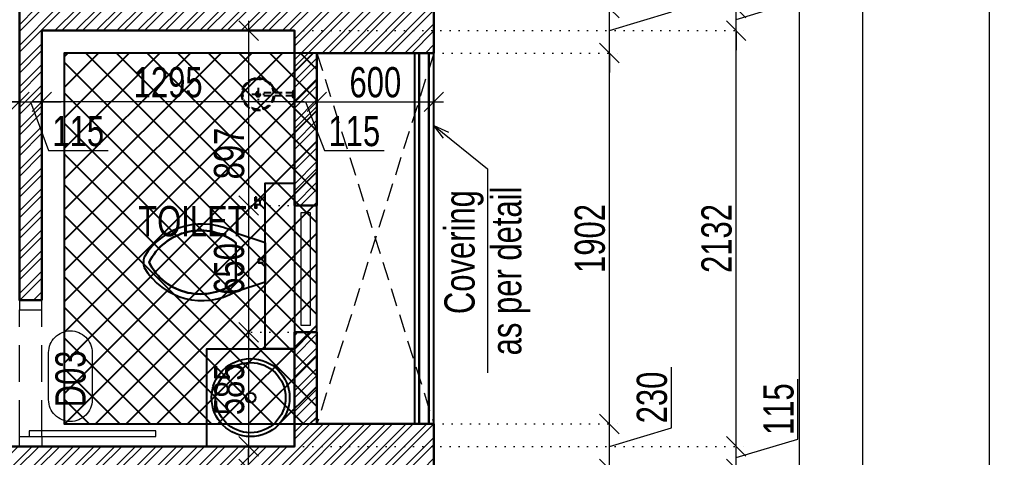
# Model space of a CAD drawing. Header units: inches. Extents: x 785882 to 928568, y 496782 to 576896.
# Drawn here: x 845510 to 850486, y 519789 to 522037 of the extents above; entities that cross this region are included whole.
import ezdxf
from ezdxf.enums import TextEntityAlignment as Align

# ---------------------------------------------------------------- set-up
doc = ezdxf.new("R2010")
doc.units = ezdxf.units.IN
doc.header["$LTSCALE"] = 750
doc.header["$MEASUREMENT"] = 0
for name, pattern in [('DOT', [0.25, 0, -0.25]), ('HIDDEN', [0.375, 0.25, -0.125]), ('HIDDEN2', [0.1875, 0.125, -0.0625])]:
    doc.linetypes.add(name, pattern=pattern)
for name, color, linetype, lineweight in [('DIMENSION WORKING-MSA', 222, 'Continuous', 13), ('DOOR NO-MSA', 4, 'Continuous', 9), ('DOOR-MSA', 50, 'Continuous', 13), ('DOTTED LINE-MSA', 3, 'HIDDEN2', 13), ('ELE-01-MSA', 7, 'Continuous', 30), ('TEXT DETAIL-MSA', 212, 'Continuous', 13), ('TEXT ROOM NAME-MSA', 210, 'Continuous', 13), ('WALL HATCH-MSA', 251, 'Continuous', 9), ('WALL-MSA', 32, 'Continuous', 30), ('WINDOW-MSA', 50, 'Continuous', 13)]:
    doc.layers.add(name, color=color, linetype=linetype, lineweight=lineweight)
for name, color, linetype in [('ELE-02-MSA', 4, 'Continuous'), ('HATCH-SUNK 300MM-MSA', 47, 'Continuous'), ('P.FIXTURE', 7, 'Continuous')]:
    doc.layers.add(name, color=color, linetype=linetype)
doc.styles.add('125', font='swisscl.ttf', dxfattribs={"height": 125})
doc.styles.add('AR', font='swisscl.ttf')
doc.styles.add('ARIAL', font='swisscl.ttf', dxfattribs={"height": 360})
doc.styles.add('Arial-Reg+0.8Sc', font='swisscl.ttf')
doc.styles.add('MtXpl_Swis721_LtCn_B', font='swisscl.ttf')
doc.dimstyles.new('100 K.T', dxfattribs={"dimtxt": 360, "dimasz": 80, "dimexe": 0.18, "dimexo": 0.0625, "dimgap": 1, "dimtad": 1, "dimdec": 0, "dimzin": 0, "dimdsep": 46, "dimtxsty": 'ARIAL', "dimblk": 'DOT', "dimcen": 0.09, "dimse1": 1, "dimse2": 1, "dimclrd": 50, "dimclrt": 256, "dimadec": 0, "dimazin": 0, "dimtfac": 1, "dimtdec": 0, "dimtofl": 0, "dimtmove": 1, "dimatfit": 0, "dimfxl": 1, "dimtolj": 1, "dimtzin": 0, "dimlwd": -1, "dimarcsym": 0})
doc.dimstyles.new('WORKING DIM', dxfattribs={"dimtxt": 155, "dimasz": 100, "dimexe": 50, "dimexo": 0, "dimgap": 20, "dimtad": 1, "dimdec": 0, "dimzin": 0, "dimdsep": 46, "dimtxsty": 'AR', "dimblk": 'OBLIQUE', "dimcen": 0.09, "dimdle": 50, "dimclrd": 256, "dimclre": 250, "dimclrt": 256, "dimadec": 0, "dimazin": 0, "dimtfac": 1, "dimtdec": 0, "dimtofl": 0, "dimtmove": 1, "dimatfit": 0, "dimfxl": 1, "dimtolj": 1, "dimtzin": 0, "dimlwd": -1, "dimlwe": -1, "dimarcsym": 0})

# ---------------------------------------------------------------- blocks, each defined once
blk = doc.blocks.new('t4tgg34')
for points in [[(375405.3, -62759.1), (375390.8, -62744.6), (375390.8, -62738.4), (375370.8, -62738.4), (375370.8, -62719.7), (375390.8, -62719.7), (375390.8, -62713.4), (375405.3, -62699), (375405.3, -62635.1), (375255.5, -62585.2, 0.412342), (374784.6, -62708.9, 0.132891), (374784.6, -62761, 0.412336), (375255.5, -62884.7), (375405.3, -62834.8)], [(375255.5, -62834.8, -0.475238), (374809.5, -62734.9, -0.475243), (375255.5, -62635.1)]]:
    blk.add_lwpolyline(points, format="xyb", close=True)
blk.add_lwpolyline([(375255.5, -62834.8), (375255.5, -62635.1, 0.475243), (374809.5, -62734.9, 0.475238), (375255.5, -62834.8, 0.489246)], format="xyb")
blk.add_lwpolyline([(375405.3, -62635.1), (375405.3, -62699), (375390.8, -62713.4), (375390.8, -62719.7), (375370.8, -62719.7), (375370.8, -62738.4), (375390.8, -62738.4), (375390.8, -62744.6), (375405.3, -62759.1), (375405.3, -62699), (375405.3, -62834.8)])
blk = doc.blocks.new('9')
at = {"linetype": 'Continuous'}
for p, q in [((709869.5, -390414.7), (709869.5, -390433.8)), ((709875.9, -390414.7), (709875.9, -390433.8)), ((709875.9, -390433.8), (709869.5, -390433.8))]:
    blk.add_line(p, q, dxfattribs=at)
for points in [[(709875.9, -390395.7), (709875.9, -390376.6), (709869.5, -390376.6), (709869.5, -390395.7)], [(709894.9, -390395.7), (709920.3, -390370.3), (709920.3, -390440.1), (709894.9, -390414.7)]]:
    blk.add_lwpolyline(points, dxfattribs=at)
blk.add_lwpolyline([(709894.9, -390414.7), (709869.5, -390414.7), (709869.5, -390395.7), (709894.9, -390395.7)], close=True, dxfattribs=at)
blk = doc.blocks.new('SHOWE')
at = {"linetype": 'HIDDEN', "ltscale": 0.2}
for p, q in [((3964261.3, -1171717.9), (3964261.3, -1171674.7)), ((3964261.3, -1171674.7), (3964263.3, -1171674.7)), ((3964264.2, -1171676.3), (3964264.2, -1171716.3)), ((3964268.7, -1171680.5), (3964268.7, -1171696.3)), ((3964268.7, -1171688.6), (3964437.5, -1171688.6)), ((3964268.7, -1171712), (3964268.7, -1171696.3)), ((3964268.7, -1171704), (3964437.5, -1171704)), ((3964479.2, -1171696.3), (3964415.6, -1171696.3)), ((3964447.4, -1171664.5), (3964447.4, -1171728.1)), ((3964261.3, -1171717.9), (3964263.3, -1171717.9))]:
    blk.add_line(p, q, dxfattribs=at)
for radius in [12.5, 10.6]:
    blk.add_circle((3964447.4, -1171696.3), radius, dxfattribs=at)
for centre, radius, start, end in [((3964447.4, -1171696.3), 84.1, 185.2383, 174.7617), ((3964447.4, -1171696.3), 81.4, 185.4105, 174.5895), ((3964447.4, -1171696.3), 78, 185.6496, 174.3504), ((3964262.4, -1171676.3), 1.76, 358.0282, 62.0821), ((3964259.8, -1171685.3), 10.1, 28.3436, 64.2104), ((3964262.4, -1171716.3), 1.76, 297.9179, 1.9718), ((3964259.8, -1171707.2), 10.1, 295.7896, 331.6564)]:
    blk.add_arc(centre, radius, start, end, dxfattribs=at)
blk = doc.blocks.new('A$Ca69f7aba')
at = {"layer": 'WINDOW-MSA', "ltscale": 5000}
for points in [[(-750, 0), (-700, 0), (-700, -115), (-750, -115)], [(0, 0), (-50, 0), (-50, -115), (0, -115)], [(-50, -50), (-50, -700), (-80, -700), (-80, -50)]]:
    blk.add_lwpolyline(points, close=True, dxfattribs=at)
at = {"layer": 'WINDOW-MSA', "linetype": 'HIDDEN'}
blk.add_lwpolyline([(-50, 0), (-700, 0)], dxfattribs=at)
at = {"layer": 'WINDOW-MSA', "linetype": 'HIDDEN', "elevation": 0}
blk.add_lwpolyline([(-50, -115), (-700, -115)], dxfattribs=at)
blk = doc.blocks.new('_Oblique')
at = {"color": 0, "linetype": 'ByBlock', "lineweight": -2}
blk.add_line((-0.5, -0.5), (0.5, 0.5), dxfattribs=at)
blk = doc.blocks.new('*D93')
at = {"layer": 'Defpoints', "color": 0, "ltscale": 0.25, "transparency": 16777216}
for p in [(847635.9, 519961.9), (848535.9, 519961.9), (847635.9, 519731.9)]:
    blk.add_point(p, dxfattribs=at)
at = {"layer": 'DIMENSION WORKING-MSA', "ltscale": 0.25, "transparency": 16777216}
for p, q in [((848854.3, 519942.4), (848854.3, 520253.1)), ((848535.9, 519961.9), (848535.9, 520061.9)), ((848535.9, 519731.9), (848535.9, 519961.9)), ((848535.9, 519846.9), (848854.3, 519942.4)), ((848535.9, 519731.9), (848535.9, 519631.9))]:
    blk.add_line(p, q, dxfattribs=at)
at = {"layer": 'DIMENSION WORKING-MSA', "color": 250, "linetype": 'DOT', "ltscale": 0.25, "transparency": 16777216}
for p, q in [((847635.9, 519961.9), (848585.9, 519961.9)), ((847635.9, 519731.9), (848585.9, 519731.9))]:
    blk.add_line(p, q, dxfattribs=at)
at = {"layer": 'DIMENSION WORKING-MSA', "ltscale": 0.25, "transparency": 16777216, "xscale": 100, "yscale": 100, "zscale": 100}
for p, rotation in [((848535.9, 519961.9), 270), ((848535.9, 519731.9), 90)]:
    blk.add_blockref('_Oblique', p, dxfattribs=dict(at, rotation=rotation))
at = {"layer": 'DIMENSION WORKING-MSA', "ltscale": 0.25, "transparency": 16777216, "insert": (848754.9, 520097.7), "char_height": 155, "attachment_point": 5, "rotation": 90, "style": 'AR'}
blk.add_mtext('\\A1;230', dxfattribs=at)
blk = doc.blocks.new('*D94')
at = {"layer": 'Defpoints', "color": 0, "ltscale": 0.25, "transparency": 16777216}
for p in [(847635.9, 521864.1), (848535.9, 521864.1), (847635.9, 519961.9)]:
    blk.add_point(p, dxfattribs=at)
at = {"layer": 'DIMENSION WORKING-MSA', "ltscale": 0.25, "transparency": 16777216}
blk.add_line((848535.9, 519911.9), (848535.9, 521914.1), dxfattribs=at)
at = {"layer": 'DIMENSION WORKING-MSA', "color": 250, "linetype": 'DOT', "ltscale": 0.25, "transparency": 16777216}
for p, q in [((847635.9, 521864.1), (848585.9, 521864.1)), ((847635.9, 519961.9), (848585.9, 519961.9))]:
    blk.add_line(p, q, dxfattribs=at)
at = {"layer": 'DIMENSION WORKING-MSA', "ltscale": 0.25, "transparency": 16777216, "xscale": 100, "yscale": 100, "zscale": 100}
for p, rotation in [((848535.9, 521864.1), 90), ((848535.9, 519961.9), 270)]:
    blk.add_blockref('_Oblique', p, dxfattribs=dict(at, rotation=rotation))
at = {"layer": 'DIMENSION WORKING-MSA', "ltscale": 0.25, "transparency": 16777216, "insert": (848436.5, 520913), "char_height": 155, "attachment_point": 5, "rotation": 90, "style": 'AR'}
blk.add_mtext('\\A1;1902', dxfattribs=at)
blk = doc.blocks.new('*D95')
at = {"layer": 'Defpoints', "color": 0, "ltscale": 0.25, "transparency": 16777216}
for p in [(847635.9, 522094.1), (848535.9, 522094.1), (847635.9, 521864.1)]:
    blk.add_point(p, dxfattribs=at)
at = {"layer": 'DIMENSION WORKING-MSA', "ltscale": 0.25, "transparency": 16777216}
for p, q in [((848854.3, 522074.6), (848854.3, 522385.3)), ((848535.9, 522094.1), (848535.9, 522194.1)), ((848535.9, 521864.1), (848535.9, 522094.1)), ((848535.9, 521979.1), (848854.3, 522074.6)), ((848535.9, 521864.1), (848535.9, 521764.1))]:
    blk.add_line(p, q, dxfattribs=at)
at = {"layer": 'DIMENSION WORKING-MSA', "color": 250, "linetype": 'DOT', "ltscale": 0.25, "transparency": 16777216}
for p, q in [((847635.9, 522094.1), (848585.9, 522094.1)), ((847635.9, 521864.1), (848585.9, 521864.1))]:
    blk.add_line(p, q, dxfattribs=at)
at = {"layer": 'DIMENSION WORKING-MSA', "ltscale": 0.25, "transparency": 16777216, "xscale": 100, "yscale": 100, "zscale": 100}
for p, rotation in [((848535.9, 522094.1), 270), ((848535.9, 521864.1), 90)]:
    blk.add_blockref('_Oblique', p, dxfattribs=dict(at, rotation=rotation))
at = {"layer": 'DIMENSION WORKING-MSA', "ltscale": 0.25, "transparency": 16777216, "insert": (848754.9, 522229.9), "char_height": 155, "attachment_point": 5, "rotation": 90, "style": 'AR'}
blk.add_mtext('\\A1;230', dxfattribs=at)
blk = doc.blocks.new('*D142')
at = {"layer": 'Defpoints', "color": 0, "ltscale": 0.25, "transparency": 16777216}
for p in [(846920.9, 519846.9), (849185.9, 519846.9), (847635.9, 519731.9)]:
    blk.add_point(p, dxfattribs=at)
at = {"layer": 'DIMENSION WORKING-MSA', "ltscale": 0.25, "transparency": 16777216}
for p, q in [((849503.1, 519884.5), (849503.1, 520191.4)), ((849185.9, 519846.9), (849185.9, 519946.9)), ((849185.9, 519789.4), (849503.1, 519884.5)), ((849185.9, 519731.9), (849185.9, 519846.9)), ((849185.9, 519731.9), (849185.9, 519631.9))]:
    blk.add_line(p, q, dxfattribs=at)
at = {"layer": 'DIMENSION WORKING-MSA', "color": 250, "linetype": 'DOT', "ltscale": 0.25, "transparency": 16777216}
for p, q in [((846920.9, 519846.9), (849235.9, 519846.9)), ((847635.9, 519731.9), (849235.9, 519731.9))]:
    blk.add_line(p, q, dxfattribs=at)
at = {"layer": 'DIMENSION WORKING-MSA', "ltscale": 0.25, "transparency": 16777216, "xscale": 100, "yscale": 100, "zscale": 100}
for p, rotation in [((849185.9, 519846.9), 270), ((849185.9, 519731.9), 90)]:
    blk.add_blockref('_Oblique', p, dxfattribs=dict(at, rotation=rotation))
at = {"layer": 'DIMENSION WORKING-MSA', "ltscale": 0.25, "transparency": 16777216, "insert": (849404, 520037.9), "char_height": 155, "attachment_point": 5, "rotation": 90, "style": 'AR'}
blk.add_mtext('\\A1;115', dxfattribs=at)
blk = doc.blocks.new('*D143')
at = {"layer": 'Defpoints', "color": 0, "ltscale": 0.25, "transparency": 16777216}
for p in [(846920.9, 521979.1), (849185.9, 521979.1), (846920.9, 519846.9)]:
    blk.add_point(p, dxfattribs=at)
at = {"layer": 'DIMENSION WORKING-MSA', "ltscale": 0.25, "transparency": 16777216}
blk.add_line((849185.9, 519796.9), (849185.9, 522029.1), dxfattribs=at)
at = {"layer": 'DIMENSION WORKING-MSA', "color": 250, "linetype": 'DOT', "ltscale": 0.25, "transparency": 16777216}
for p, q in [((846920.9, 521979.1), (849235.9, 521979.1)), ((846920.9, 519846.9), (849235.9, 519846.9))]:
    blk.add_line(p, q, dxfattribs=at)
at = {"layer": 'DIMENSION WORKING-MSA', "ltscale": 0.25, "transparency": 16777216, "xscale": 100, "yscale": 100, "zscale": 100}
for p, rotation in [((849185.9, 521979.1), 90), ((849185.9, 519846.9), 270)]:
    blk.add_blockref('_Oblique', p, dxfattribs=dict(at, rotation=rotation))
at = {"layer": 'DIMENSION WORKING-MSA', "ltscale": 0.25, "transparency": 16777216, "insert": (849086.5, 520913), "char_height": 155, "attachment_point": 5, "rotation": 90, "style": 'AR'}
blk.add_mtext('\\A1;2132', dxfattribs=at)
blk = doc.blocks.new('*D144')
at = {"layer": 'Defpoints', "color": 0, "ltscale": 0.25, "transparency": 16777216}
for p in [(847635.9, 522094.1), (849185.9, 522094.1), (846920.9, 521979.1)]:
    blk.add_point(p, dxfattribs=at)
at = {"layer": 'DIMENSION WORKING-MSA', "ltscale": 0.25, "transparency": 16777216}
for p, q in [((849503.1, 522131.7), (849503.1, 522438.6)), ((849185.9, 522094.1), (849185.9, 522194.1)), ((849185.9, 522036.6), (849503.1, 522131.7)), ((849185.9, 521979.1), (849185.9, 522094.1)), ((849185.9, 521979.1), (849185.9, 521879.1))]:
    blk.add_line(p, q, dxfattribs=at)
at = {"layer": 'DIMENSION WORKING-MSA', "color": 250, "linetype": 'DOT', "ltscale": 0.25, "transparency": 16777216}
for p, q in [((847635.9, 522094.1), (849235.9, 522094.1)), ((846920.9, 521979.1), (849235.9, 521979.1))]:
    blk.add_line(p, q, dxfattribs=at)
at = {"layer": 'DIMENSION WORKING-MSA', "ltscale": 0.25, "transparency": 16777216, "xscale": 100, "yscale": 100, "zscale": 100}
for p, rotation in [((849185.9, 522094.1), 270), ((849185.9, 521979.1), 90)]:
    blk.add_blockref('_Oblique', p, dxfattribs=dict(at, rotation=rotation))
at = {"layer": 'DIMENSION WORKING-MSA', "ltscale": 0.25, "transparency": 16777216, "insert": (849404, 522285.1), "char_height": 155, "attachment_point": 5, "rotation": 90, "style": 'AR'}
blk.add_mtext('\\A1;115', dxfattribs=at)
blk = doc.blocks.new('*D179')
at = {"layer": 'Defpoints', "color": 0, "ltscale": 0.25, "transparency": 16777216}
for p in [(847035.9, 563204), (849835.9, 563204), (847035.9, 504339.5)]:
    blk.add_point(p, dxfattribs=at)
at = {"layer": 'DIMENSION WORKING-MSA', "ltscale": 0.25, "transparency": 16777216}
blk.add_line((849835.9, 504289.5), (849835.9, 563254), dxfattribs=at)
at = {"layer": 'DIMENSION WORKING-MSA', "color": 250, "linetype": 'DOT', "ltscale": 0.25, "transparency": 16777216}
for p, q in [((847035.9, 563204), (849885.9, 563204)), ((847035.9, 504339.5), (849885.9, 504339.5))]:
    blk.add_line(p, q, dxfattribs=at)
at = {"layer": 'DIMENSION WORKING-MSA', "ltscale": 0.25, "transparency": 16777216, "xscale": 100, "yscale": 100, "zscale": 100}
for p, rotation in [((849835.9, 563204), 90), ((849835.9, 504339.5), 270)]:
    blk.add_blockref('_Oblique', p, dxfattribs=dict(at, rotation=rotation))
at = {"layer": 'DIMENSION WORKING-MSA', "ltscale": 0.25, "transparency": 16777216, "insert": (849736.5, 533771.7), "char_height": 155, "attachment_point": 5, "rotation": 90, "style": 'AR'}
blk.add_mtext('\\A1;58865', dxfattribs=at)
blk = doc.blocks.new('Win-Tag-03')
blk.add_lwpolyline([(-130, 120), (130, 120, -0.414214), (250, 0), (250, 0, -0.414214), (130, -120), (-130, -120, -0.414214), (-250, 0), (-250, 0, -0.414214)], format="xyb", close=True)
blk = doc.blocks.new('*D826')
at = {"layer": 'Defpoints', "color": 0, "ltscale": 0.25, "transparency": 16777216}
for p in [(846685.9, 519731.9), (846935.9, 519731.9), (846935.9, 519514)]:
    blk.add_point(p, dxfattribs=at)
at = {"layer": 'DIMENSION WORKING-MSA', "ltscale": 0.25, "transparency": 16777216}
for p, q in [((846685.9, 519731.9), (846685.9, 519831.9)), ((846685.9, 519514), (846685.9, 519731.9)), ((846685.9, 519622.9), (846435.9, 519527.5)), ((846435.9, 519527.5), (846435.9, 519217)), ((846685.9, 519514), (846685.9, 519414))]:
    blk.add_line(p, q, dxfattribs=at)
at = {"layer": 'DIMENSION WORKING-MSA', "color": 250, "linetype": 'DOT', "ltscale": 0.25, "transparency": 16777216}
for p, q in [((846935.9, 519731.9), (846635.9, 519731.9)), ((846935.9, 519514), (846635.9, 519514))]:
    blk.add_line(p, q, dxfattribs=at)
at = {"layer": 'DIMENSION WORKING-MSA', "ltscale": 0.25, "transparency": 16777216, "xscale": 100, "yscale": 100, "zscale": 100}
for p, rotation in [((846685.9, 519731.9), 270), ((846685.9, 519514), 90)]:
    blk.add_blockref('_Oblique', p, dxfattribs=dict(at, rotation=rotation))
at = {"layer": 'DIMENSION WORKING-MSA', "ltscale": 0.25, "transparency": 16777216, "insert": (846336.5, 519372.2), "char_height": 155, "attachment_point": 5, "rotation": 90, "style": 'AR'}
blk.add_mtext('\\A1;218', dxfattribs=at)
blk = doc.blocks.new('*D827')
at = {"layer": 'Defpoints', "color": 0, "ltscale": 0.25, "transparency": 16777216}
for p in [(846685.9, 521979.1, 0), (846685.9, 521081.9), (846935.9, 521081.9)]:
    blk.add_point(p, dxfattribs=at)
at = {"layer": 'DIMENSION WORKING-MSA', "ltscale": 0.25, "transparency": 16777216}
blk.add_line((846685.9, 522029.1), (846685.9, 521031.9), dxfattribs=at)
at = {"layer": 'DIMENSION WORKING-MSA', "color": 250, "linetype": 'DOT', "ltscale": 0.25, "transparency": 16777216}
for p, q in [((846685.9, 521979.1), (846735.9, 521979.1)), ((846935.9, 521081.9), (846635.9, 521081.9))]:
    blk.add_line(p, q, dxfattribs=at)
at = {"layer": 'DIMENSION WORKING-MSA', "ltscale": 0.25, "transparency": 16777216, "xscale": 100, "yscale": 100, "zscale": 100}
for p, rotation in [((846685.9, 521979.1), 90), ((846685.9, 521081.9), 270)]:
    blk.add_blockref('_Oblique', p, dxfattribs=dict(at, rotation=rotation))
at = {"layer": 'DIMENSION WORKING-MSA', "ltscale": 0.25, "transparency": 16777216, "insert": (846586.5, 521349), "char_height": 155, "attachment_point": 5, "rotation": 90, "style": 'AR'}
blk.add_mtext('\\A1;897', dxfattribs=at)
blk = doc.blocks.new('*D828')
at = {"layer": 'Defpoints', "color": 0, "ltscale": 0.25, "transparency": 16777216}
for p in [(846935.9, 521081.9), (846685.9, 520431.9), (846935.9, 520431.9)]:
    blk.add_point(p, dxfattribs=at)
at = {"layer": 'DIMENSION WORKING-MSA', "ltscale": 0.25, "transparency": 16777216}
blk.add_line((846685.9, 521131.9), (846685.9, 520381.9), dxfattribs=at)
at = {"layer": 'DIMENSION WORKING-MSA', "color": 250, "linetype": 'DOT', "ltscale": 0.25, "transparency": 16777216}
for p, q in [((846935.9, 521081.9), (846635.9, 521081.9)), ((846935.9, 520431.9), (846635.9, 520431.9))]:
    blk.add_line(p, q, dxfattribs=at)
at = {"layer": 'DIMENSION WORKING-MSA', "ltscale": 0.25, "transparency": 16777216, "xscale": 100, "yscale": 100, "zscale": 100}
for p, rotation in [((846685.9, 521081.9), 90), ((846685.9, 520431.9), 270)]:
    blk.add_blockref('_Oblique', p, dxfattribs=dict(at, rotation=rotation))
at = {"layer": 'DIMENSION WORKING-MSA', "ltscale": 0.25, "transparency": 16777216, "insert": (846586.5, 520756.9), "char_height": 155, "attachment_point": 5, "rotation": 90, "style": 'AR'}
blk.add_mtext('\\A1;650', dxfattribs=at)
blk = doc.blocks.new('*D829')
at = {"layer": 'Defpoints', "color": 0, "ltscale": 0.25, "transparency": 16777216}
for p in [(846935.9, 520431.9), (846685.9, 519846.9), (846685.9, 519846.9)]:
    blk.add_point(p, dxfattribs=at)
at = {"layer": 'DIMENSION WORKING-MSA', "ltscale": 0.25, "transparency": 16777216}
blk.add_line((846685.9, 520481.9), (846685.9, 519796.9), dxfattribs=at)
at = {"layer": 'DIMENSION WORKING-MSA', "color": 250, "linetype": 'DOT', "ltscale": 0.25, "transparency": 16777216}
for p, q in [((846935.9, 520431.9), (846635.9, 520431.9)), ((846685.9, 519846.9), (846735.9, 519846.9))]:
    blk.add_line(p, q, dxfattribs=at)
at = {"layer": 'DIMENSION WORKING-MSA', "ltscale": 0.25, "transparency": 16777216, "xscale": 100, "yscale": 100, "zscale": 100}
for p, rotation in [((846685.9, 520431.9), 90), ((846685.9, 519846.9), 270)]:
    blk.add_blockref('_Oblique', p, dxfattribs=dict(at, rotation=rotation))
at = {"layer": 'DIMENSION WORKING-MSA', "ltscale": 0.25, "transparency": 16777216, "insert": (846586.5, 520139.4), "char_height": 155, "attachment_point": 5, "rotation": 90, "style": 'AR'}
blk.add_mtext('\\A1;585', dxfattribs=at)
blk = doc.blocks.new('*D849')
at = {"layer": 'Defpoints', "color": 0, "ltscale": 0.25, "transparency": 16777216}
for p in [(845510.5, 522094.1), (845203.3, 520596.9), (845510.5, 520596.9)]:
    blk.add_point(p, dxfattribs=at)
at = {"layer": 'DIMENSION WORKING-MSA', "ltscale": 0.25, "transparency": 16777216}
blk.add_line((845203.3, 522144.1), (845203.3, 520546.9), dxfattribs=at)
at = {"layer": 'DIMENSION WORKING-MSA', "color": 250, "linetype": 'DOT', "ltscale": 0.25, "transparency": 16777216}
for p, q in [((845510.5, 522094.1), (845153.3, 522094.1)), ((845510.5, 520596.9), (845153.3, 520596.9))]:
    blk.add_line(p, q, dxfattribs=at)
at = {"layer": 'DIMENSION WORKING-MSA', "ltscale": 0.25, "transparency": 16777216, "xscale": 100, "yscale": 100, "zscale": 100}
for p, rotation in [((845203.3, 522094.1), 90), ((845203.3, 520596.9), 270)]:
    blk.add_blockref('_Oblique', p, dxfattribs=dict(at, rotation=rotation))
at = {"layer": 'DIMENSION WORKING-MSA', "ltscale": 0.25, "transparency": 16777216, "insert": (845104.1, 521345.5), "char_height": 155, "attachment_point": 5, "rotation": 90, "style": 'AR'}
blk.add_mtext('\\A1;1497', dxfattribs=at)
blk = doc.blocks.new('*D850')
at = {"layer": 'Defpoints', "color": 0, "ltscale": 0.25, "transparency": 16777216}
for p in [(845510.5, 520596.9), (845203.3, 519846.9), (845510.5, 519846.9)]:
    blk.add_point(p, dxfattribs=at)
at = {"layer": 'DIMENSION WORKING-MSA', "ltscale": 0.25, "transparency": 16777216}
blk.add_line((845203.3, 520646.9), (845203.3, 519796.9), dxfattribs=at)
at = {"layer": 'DIMENSION WORKING-MSA', "color": 250, "linetype": 'DOT', "ltscale": 0.25, "transparency": 16777216}
for p, q in [((845510.5, 520596.9), (845153.3, 520596.9)), ((845510.5, 519846.9), (845153.3, 519846.9))]:
    blk.add_line(p, q, dxfattribs=at)
at = {"layer": 'DIMENSION WORKING-MSA', "ltscale": 0.25, "transparency": 16777216, "xscale": 100, "yscale": 100, "zscale": 100}
for p, rotation in [((845203.3, 520596.9), 90), ((845203.3, 519846.9), 270)]:
    blk.add_blockref('_Oblique', p, dxfattribs=dict(at, rotation=rotation))
at = {"layer": 'DIMENSION WORKING-MSA', "ltscale": 0.25, "transparency": 16777216, "insert": (845104, 520221.9), "char_height": 155, "attachment_point": 5, "rotation": 90, "style": 'AR'}
blk.add_mtext('\\A1;750', dxfattribs=at)
blk = doc.blocks.new('*D938')
at = {"layer": 'Defpoints', "color": 0, "ltscale": 0.25, "transparency": 16777216}
for p in [(845625.5, 521614.1, 0), (845625.5, 521614.1), (846920.9, 521614.1)]:
    blk.add_point(p, dxfattribs=at)
at = {"layer": 'DIMENSION WORKING-MSA', "color": 250, "linetype": 'DOT', "ltscale": 0.25, "transparency": 16777216}
for p, q in [((845625.5, 521614.1), (845625.5, 521664.1)), ((846920.9, 521614.1), (846920.9, 521664.1))]:
    blk.add_line(p, q, dxfattribs=at)
at = {"layer": 'DIMENSION WORKING-MSA', "ltscale": 0.25, "transparency": 16777216}
blk.add_line((846970.9, 521614.1), (845575.5, 521614.1), dxfattribs=at)
at = {"layer": 'DIMENSION WORKING-MSA', "ltscale": 0.25, "transparency": 16777216, "xscale": 100, "yscale": 100, "zscale": 100, "rotation": 180}
blk.add_blockref('_Oblique', (845625.5, 521614.1), dxfattribs=at)
at = {"layer": 'DIMENSION WORKING-MSA', "ltscale": 0.25, "transparency": 16777216, "xscale": 100, "yscale": 100, "zscale": 100}
blk.add_blockref('_Oblique', (846920.9, 521614.1), dxfattribs=at)
at = {"layer": 'DIMENSION WORKING-MSA', "ltscale": 0.25, "transparency": 16777216, "insert": (846273.2, 521713.4), "char_height": 155, "attachment_point": 5, "style": 'AR'}
blk.add_mtext('\\A1;1295', dxfattribs=at)
blk = doc.blocks.new('*D939')
at = {"layer": 'Defpoints', "color": 0, "ltscale": 0.25, "transparency": 16777216}
for p in [(846920.9, 521614.1), (847035.9, 521614.1), (847035.9, 521614.1)]:
    blk.add_point(p, dxfattribs=at)
at = {"layer": 'DIMENSION WORKING-MSA', "color": 250, "linetype": 'DOT', "ltscale": 0.25, "transparency": 16777216}
for p, q in [((846920.9, 521614.1), (846920.9, 521664.1)), ((847035.9, 521614.1), (847035.9, 521664.1))]:
    blk.add_line(p, q, dxfattribs=at)
at = {"layer": 'DIMENSION WORKING-MSA', "ltscale": 0.25, "transparency": 16777216}
for p, q in [((846920.9, 521614.1), (846820.9, 521614.1)), ((846920.9, 521614.1), (847035.9, 521614.1)), ((846978.4, 521614.1), (847074.6, 521364.1)), ((847035.9, 521614.1), (847135.9, 521614.1)), ((847074.6, 521364.1), (847381.5, 521364.1))]:
    blk.add_line(p, q, dxfattribs=at)
at = {"layer": 'DIMENSION WORKING-MSA', "ltscale": 0.25, "transparency": 16777216, "xscale": 100, "yscale": 100, "zscale": 100}
blk.add_blockref('_Oblique', (846920.9, 521614.1), dxfattribs=at)
at = {"layer": 'DIMENSION WORKING-MSA', "ltscale": 0.25, "transparency": 16777216, "xscale": 100, "yscale": 100, "zscale": 100, "rotation": 180}
blk.add_blockref('_Oblique', (847035.9, 521614.1), dxfattribs=at)
at = {"layer": 'DIMENSION WORKING-MSA', "ltscale": 0.25, "transparency": 16777216, "insert": (847228.1, 521463.1), "char_height": 155, "attachment_point": 5, "style": 'AR'}
blk.add_mtext('\\A1;115', dxfattribs=at)
blk = doc.blocks.new('*D940')
at = {"layer": 'Defpoints', "color": 0, "ltscale": 0.25, "transparency": 16777216}
for p in [(847035.9, 521614.1), (847635.9, 521614.1), (847635.9, 521614.1)]:
    blk.add_point(p, dxfattribs=at)
at = {"layer": 'DIMENSION WORKING-MSA', "color": 250, "linetype": 'DOT', "ltscale": 0.25, "transparency": 16777216}
for p, q in [((847035.9, 521614.1), (847035.9, 521664.1)), ((847635.9, 521614.1), (847635.9, 521664.1))]:
    blk.add_line(p, q, dxfattribs=at)
at = {"layer": 'DIMENSION WORKING-MSA', "ltscale": 0.25, "transparency": 16777216}
blk.add_line((846985.9, 521614.1), (847685.9, 521614.1), dxfattribs=at)
at = {"layer": 'DIMENSION WORKING-MSA', "ltscale": 0.25, "transparency": 16777216, "xscale": 100, "yscale": 100, "zscale": 100, "rotation": 180}
blk.add_blockref('_Oblique', (847035.9, 521614.1), dxfattribs=at)
at = {"layer": 'DIMENSION WORKING-MSA', "ltscale": 0.25, "transparency": 16777216, "xscale": 100, "yscale": 100, "zscale": 100}
blk.add_blockref('_Oblique', (847635.9, 521614.1), dxfattribs=at)
at = {"layer": 'DIMENSION WORKING-MSA', "ltscale": 0.25, "transparency": 16777216, "insert": (847335.9, 521713.4), "char_height": 155, "attachment_point": 5, "style": 'AR'}
blk.add_mtext('\\A1;600', dxfattribs=at)
blk = doc.blocks.new('*D941')
at = {"layer": 'Defpoints', "color": 0, "ltscale": 0.25, "transparency": 16777216}
for p in [(845510.5, 521614.1), (845625.5, 521614.1, 0), (845625.5, 521614.1)]:
    blk.add_point(p, dxfattribs=at)
at = {"layer": 'DIMENSION WORKING-MSA', "color": 250, "linetype": 'DOT', "ltscale": 0.25, "transparency": 16777216}
for p, q in [((845510.5, 521614.1), (845510.5, 521664.1)), ((845625.5, 521614.1), (845625.5, 521664.1))]:
    blk.add_line(p, q, dxfattribs=at)
at = {"layer": 'DIMENSION WORKING-MSA', "ltscale": 0.25, "transparency": 16777216}
for p, q in [((845510.5, 521614.1), (845410.5, 521614.1)), ((845510.5, 521614.1), (845625.5, 521614.1)), ((845568, 521614.1), (845658.9, 521364.1)), ((845625.5, 521614.1), (845725.5, 521614.1)), ((845658.9, 521364.1), (845965.8, 521364.1))]:
    blk.add_line(p, q, dxfattribs=at)
at = {"layer": 'DIMENSION WORKING-MSA', "ltscale": 0.25, "transparency": 16777216, "xscale": 100, "yscale": 100, "zscale": 100}
blk.add_blockref('_Oblique', (845510.5, 521614.1), dxfattribs=at)
at = {"layer": 'DIMENSION WORKING-MSA', "ltscale": 0.25, "transparency": 16777216, "xscale": 100, "yscale": 100, "zscale": 100, "rotation": 180}
blk.add_blockref('_Oblique', (845625.5, 521614.1), dxfattribs=at)
at = {"layer": 'DIMENSION WORKING-MSA', "ltscale": 0.25, "transparency": 16777216, "insert": (845812.3, 521463.1), "char_height": 155, "attachment_point": 5, "style": 'AR'}
blk.add_mtext('\\A1;115', dxfattribs=at)
blk = doc.blocks.new('*D942')
at = {"layer": 'Defpoints', "color": 0, "ltscale": 0.25, "transparency": 16777216}
for p in [(842234.6, 521614.1), (845510.5, 521614.1), (845510.5, 521614.1)]:
    blk.add_point(p, dxfattribs=at)
at = {"layer": 'DIMENSION WORKING-MSA', "color": 250, "linetype": 'DOT', "ltscale": 0.25, "transparency": 16777216}
for p, q in [((842234.6, 521614.1), (842234.6, 521664.1)), ((845510.5, 521614.1), (845510.5, 521564.1))]:
    blk.add_line(p, q, dxfattribs=at)
at = {"layer": 'DIMENSION WORKING-MSA', "ltscale": 0.25, "transparency": 16777216}
blk.add_line((842184.6, 521614.1), (845560.5, 521614.1), dxfattribs=at)
at = {"layer": 'DIMENSION WORKING-MSA', "ltscale": 0.25, "transparency": 16777216, "xscale": 100, "yscale": 100, "zscale": 100, "rotation": 180}
blk.add_blockref('_Oblique', (842234.6, 521614.1), dxfattribs=at)
at = {"layer": 'DIMENSION WORKING-MSA', "ltscale": 0.25, "transparency": 16777216, "xscale": 100, "yscale": 100, "zscale": 100}
blk.add_blockref('_Oblique', (845510.5, 521614.1), dxfattribs=at)
at = {"layer": 'DIMENSION WORKING-MSA', "ltscale": 0.25, "transparency": 16777216, "insert": (843872.5, 521713.5), "char_height": 155, "attachment_point": 5, "style": 'AR'}
blk.add_mtext('\\A1;3276', dxfattribs=at)
blk = doc.blocks.new('_Dot')
at = {"linetype": 'ByBlock', "lineweight": -2}
blk.add_line((-0.5, 0), (-1, 0), dxfattribs=at)
at = {"linetype": 'ByBlock', "const_width": 0.5}
blk.add_lwpolyline([(-0.25, 0, 1), (0.25, 0, 1)], format="xyb", close=True, dxfattribs=at)
blk = doc.blocks.new('A$C59c041b7')
at = {"layer": 'HATCH-SUNK 300MM-MSA', "transparency": 33554559}
h = blk.add_hatch(dxfattribs=at)
h.set_pattern_fill('ANSI37', color=256, scale=35)
h.set_pattern_definition([(45, (0, 0), (-78.57724, 78.57724), []), (135, (0, 0), (-78.57724, -78.57724), [])])
h.paths.add_polyline_path([(20726.4, -41339.9), (19431, -41339.9), (19431, -43242.1), (20726.4, -43242.1)])
at = {"layer": 'HATCH-SUNK 300MM-MSA'}
blk.add_lwpolyline([(20726.4, -41339.9), (19431, -41339.9), (19431, -43242.1), (20726.4, -43242.1)], close=True, dxfattribs=at)

msp = doc.modelspace()

# ---------------------------------------------------------------- hatches: boundary and pattern name
at = {"layer": 'WALL HATCH-MSA'}
h = msp.add_hatch(dxfattribs=at)
h.set_pattern_fill('ANSI32', color=256, scale=200)
h.paths.add_polyline_path([(845510.5, 522094.1), (845510.5, 520596.9), (845625.5, 520596.9), (845625.5, 521979.1), (846920.9, 521979.1), (846920.9, 521081.9), (847035.9, 521081.9), (847035.9, 521864.1), (847635.9, 521864.1), (847635.9, 522094.1)])
h = msp.add_hatch(dxfattribs=at)
h.set_pattern_fill('ANSI32', color=256, scale=200)
h.paths.add_polyline_path([(847635.9, 519731.9), (847635.9, 519961.9), (847035.9, 519961.9), (847035.9, 520431.9), (846920.9, 520431.9), (846920.9, 519846.9), (842119.6, 519846.9), (842119.6, 519231.9), (842234.6, 519231.9), (842234.6, 519731.9), (845625.5, 519731.9), (845625.5, 519031.9), (845740.5, 519031.9), (845740.5, 519731.9), (846920.9, 519731.9), (846920.9, 519514), (847035.9, 519514), (847035.9, 519731.9)])

# ---------------------------------------------------------------- linework, layer by layer
at = {"layer": 'Defpoints', "color": 1, "lineweight": 0}
for points in [[(850485.9, 566054), (822859.5, 566054), (822859.5, 501489.5), (850485.9, 501489.5)], [(849835.9, 565404), (823509.5, 565404), (823509.5, 502139.5), (849835.9, 502139.5)], [(849510.9, 565079), (823834.5, 565079), (823834.5, 502464.5), (849510.9, 502464.5)], [(849185.9, 564754), (824159.5, 564754), (824159.5, 502789.5), (849185.9, 502789.5)], [(848535.9, 564104), (824809.5, 564104), (824809.5, 503439.5), (848535.9, 503439.5)]]:
    msp.add_lwpolyline(points, close=True, dxfattribs=at)
at = {"layer": 'DOTTED LINE-MSA'}
for points in [[(847035.9, 521864.1), (847635.9, 519961.9)], [(847635.9, 521864.1), (847035.9, 519961.9)]]:
    msp.add_lwpolyline(points, dxfattribs=at)
at = {"layer": 'ELE-01-MSA'}
for p, q in [((847560.9, 521864.1), (847560.9, 519961.9)), ((847610.9, 519961.9), (847610.9, 521864.1))]:
    msp.add_line(p, q, dxfattribs=at)
at = {"layer": 'ELE-02-MSA'}
for p, q in [((847535.9, 521864.1), (847535.9, 519961.9)), ((847635.9, 519961.9), (847635.9, 521864.1))]:
    msp.add_line(p, q, dxfattribs=at)
at = {"layer": 'P.FIXTURE'}
for points in [[(846770.9, 520346.9), (846770.9, 521196.9), (846920.9, 521196.9), (846920.9, 520346.9)], [(846920.9, 519846.9), (846470.9, 519846.9), (846470.9, 520346.9), (846920.9, 520346.9)]]:
    msp.add_lwpolyline(points, close=True, dxfattribs=at)
for radius in [200, 180, 25]:
    msp.add_circle((846695.9, 520096.9), radius, dxfattribs=at)
at = {"layer": 'WALL-MSA'}
for p, q in [((845510.5, 522094.1, 0), (845510.5, 520596.9)), ((847635.9, 521864.1), (847635.9, 522094.1)), ((845625.5, 521979.1, 0), (845625.5, 520596.9, 0)), ((845625.5, 521979.1, 0), (846920.9, 521979.1)), ((846920.9, 521081.9), (846920.9, 521979.1)), ((847035.9, 521864.1), (847635.9, 521864.1)), ((847035.9, 521081.9), (847035.9, 521864.1)), ((846920.9, 521081.9), (847035.9, 521081.9)), ((845510.5, 520596.9), (845625.5, 520596.9, 0)), ((846920.9, 520431.9), (847035.9, 520431.9)), ((846920.9, 519846.9), (846920.9, 520431.9)), ((847035.9, 519961.9), (847035.9, 520431.9)), ((847635.9, 519961.9), (847035.9, 519961.9)), ((847635.9, 519731.9), (847635.9, 519961.9)), ((846920.9, 519846.9), (842119.6, 519846.9))]:
    msp.add_line(p, q, dxfattribs=at)
at = {"layer": 'WINDOW-MSA'}
for p, q in [((846920.9, 521081.9), (846920.9, 520431.9)), ((847035.9, 520431.9), (847035.9, 521081.9))]:
    msp.add_line(p, q, dxfattribs=at)
msp.add_lwpolyline([(847000.9, 521046.9), (847000.9, 520466.9), (846955.9, 520466.9), (846955.9, 521046.9)], close=True, dxfattribs=at)

# ---------------------------------------------------------------- block references
at = {"layer": 'DOOR NO-MSA', "xscale": 0.9300595238095237, "yscale": 0.9300595238095237, "zscale": 0.9300595238095237, "rotation": 89.99999999999993}
msp.add_blockref('Win-Tag-03', (845772.1, 520206.9, 0), dxfattribs=at)
at = {"layer": 'DOOR-MSA', "xscale": -1, "rotation": 90}
msp.add_blockref('A$Ca69f7aba', (845510.5, 519846.9), dxfattribs=at)
at = {"layer": 'HATCH-SUNK 300MM-MSA'}
msp.add_blockref('A$C59c041b7', (826309.5, 563204), dxfattribs=at)
at = {"layer": 'P.FIXTURE', "lineweight": 30, "xscale": -1}
msp.add_blockref('SHOWE', (4811182.2, 1693349.3), dxfattribs=at)
at = {"layer": 'P.FIXTURE', "xscale": -1, "rotation": 180}
msp.add_blockref('9', (136850.5, 130691.7), dxfattribs=at)
at = {"layer": 'P.FIXTURE'}
msp.add_blockref('t4tgg34', (471365.6, 583525.9), dxfattribs=at)

# ---------------------------------------------------------------- texts
at = {"layer": 'DOOR NO-MSA', "style": 'Arial-Reg+0.8Sc'}
msp.add_text('D03', height=155, rotation=90, dxfattribs=at).set_placement((845772.3, 520192.7, 0), align=Align.MIDDLE_CENTER)
at = {"layer": 'TEXT DETAIL-MSA', "style": '125'}
for s, p in [('Covering', (847767.4, 520843.2)), ('as per detail', (848007.1, 520746.5))]:
    msp.add_text(s, height=155, rotation=90, dxfattribs=at).set_placement(p, align=Align.MIDDLE_CENTER)
at = {"layer": 'TEXT ROOM NAME-MSA', "lineweight": 0, "style": 'MtXpl_Swis721_LtCn_B'}
msp.add_text('TOILET', height=155, dxfattribs=at).set_placement((846119.9, 520924.4, 0))

# ---------------------------------------------------------------- dimensions: what is measured, and where the dimension line sits
at = {"layer": 'DIMENSION WORKING-MSA', "ltscale": 0.25}
for base, p1, p2, angle, picture, middle in [((849835.8949533, 563203.9564724), (847035.8949528, 504339.4564721), (847035.8949528, 563203.9564724), 90, '*D179', (849736.5158577, 533771.7064723)), ((849185.9, 522094.1), (846920.9, 521979.1), (847635.9, 522094.1), 90, '*D144', (849404, 522151.7)), ((848535.9, 522094.1), (847635.9, 521864.1), (847635.9, 522094.1), 90, '*D95', (848754.9, 522094.6)), ((845203.3, 520596.9), (845510.5, 522094.1), (845510.5, 520596.9), 270, '*D849', (845104.1, 521345.5)), ((849185.9, 521979.1), (846920.9, 519846.9), (846920.9, 521979.1), 90, '*D143', (849086.5, 520913)), ((848535.9, 521864.1), (847635.9, 519961.9), (847635.9, 521864.1), 90, '*D94', (848436.5, 520913)), ((845510.5, 521614.1), (842234.6, 521614.1), (845510.5, 521614.1), 180, '*D942', (843872.5, 521713.5)), ((845625.5, 521614.1), (846920.9, 521614.1), (845625.5, 521614.1, 0), 180, '*D938', (846273.2, 521713.4)), ((847635.9, 521614.1), (847035.9, 521614.1), (847635.9, 521614.1), 180, '*D940', (847335.9, 521713.4)), ((846685.9, 520431.9), (846935.9, 521081.9), (846935.9, 520431.9), 270, '*D828', (846586.5, 520756.9)), ((845203.3, 519846.9), (845510.5, 520596.9), (845510.5, 519846.9), 270, '*D850', (845104, 520221.9)), ((846685.9, 519846.9), (846935.9, 520431.9), (846685.9, 519846.9), 270, '*D829', (846586.5, 520139.4)), ((848535.9, 519961.9), (847635.9, 519731.9), (847635.9, 519961.9), 90, '*D93', (848754.9, 519962.4)), ((849185.9, 519846.9), (847635.9, 519731.9), (846920.9, 519846.9), 90, '*D142', (849404, 519904.5))]:
    dim = msp.add_linear_dim(base=base, p1=p1, p2=p2, angle=angle, dimstyle='WORKING DIM', dxfattribs=at)
    dim.commit()
    dim.dimension.update_dxf_attribs({"geometry": picture, "text_midpoint": middle})
for base, p1, p2, angle, picture, middle in [((846685.9, 521081.9), (846685.9, 521979.1, 0), (846935.9, 521081.9), 270, '*D827', (846685.9, 521349)), ((845625.5, 521614.1), (845510.5, 521614.1), (845625.5, 521614.1, 0), 180, '*D941', (845678.9, 521364.1)), ((847035.9, 521614.1), (846920.9, 521614.1), (847035.9, 521614.1), 180, '*D939', (847094.6, 521364.1)), ((846685.9, 519731.9), (846935.9, 519514), (846935.9, 519731.9), 270, '*D826', (846435.9, 519507.5))]:
    dim = msp.add_linear_dim(base=base, p1=p1, p2=p2, angle=angle, dimstyle='WORKING DIM', dxfattribs=at)
    dim.commit()
    dim.dimension.update_dxf_attribs({"geometry": picture, "text_midpoint": middle, "dimtype": 160})

# ---------------------------------------------------------------- leaders
at = {"layer": 'TEXT DETAIL-MSA'}
msp.add_leader([(847635.9, 521493.3), (847910.9, 521270.8), (847910.9, 520223.4)], dimstyle='100 K.T', override={"dimgap": 1, "dimtad": 0, "dimclrd": 256, "dimldrblk": 'Open30'}, dxfattribs=at)

doc.saveas('drawing.dxf')
